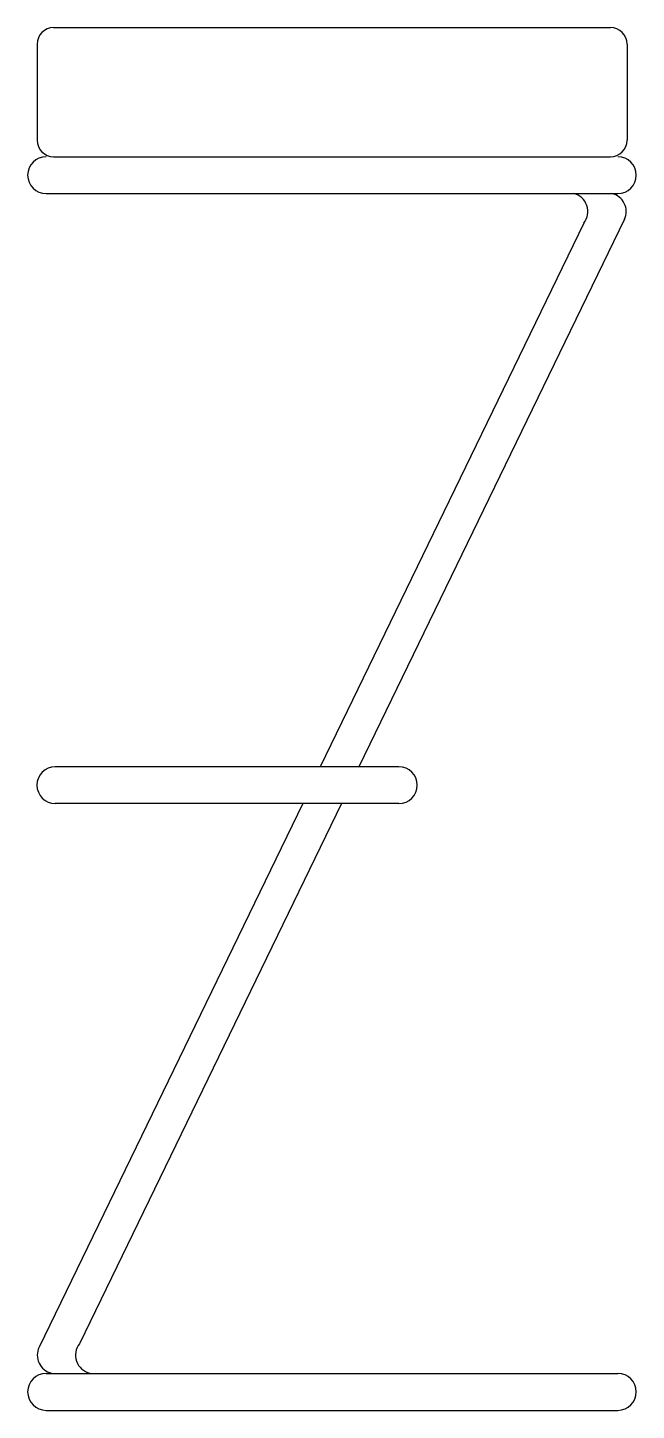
# Model space of a CAD drawing. Extents: x 207.589 to 207.919, y 134.489 to 135.239.
import ezdxf

# ---------------------------------------------------------------- set-up
doc = ezdxf.new("R2010")
doc.units = 0
doc.layers.add('A-MOBILIA', color=1, linetype='CONTINUOUS')

msp = doc.modelspace()

# ---------------------------------------------------------------- linework, layer by layer
at = {"layer": 'A-MOBILIA'}
for p, q in [((207.60331, 135.23861), (207.90523, 135.23861)), ((207.59431, 135.22961), (207.59431, 135.17761)), ((207.91423, 135.22961), (207.91423, 135.17761)), ((207.60331, 135.16861), (207.90523, 135.16861)), ((207.59923, 135.14861), (207.90923, 135.14861)), ((207.89077, 135.1326), (207.74777, 134.83773)), ((207.9128, 135.13467), (207.76882, 134.83773)), ((207.79048, 134.83773), (207.60423, 134.83773)), ((207.73839, 134.81773), (207.59539, 134.52285)), ((207.79048, 134.81773), (207.60423, 134.81773)), ((207.75944, 134.81773), (207.61734, 134.52477)), ((207.59923, 134.50861), (207.90923, 134.50861)), ((207.90423, 134.50861), (207.90923, 134.50861)), ((207.59923, 134.48861), (207.90923, 134.48861))]:
    msp.add_line(p, q, dxfattribs=at)
for centre, radius, start, end in [((207.60331, 135.22961), 0.009, 90, 180), ((207.90523, 135.22961), 0.009, 0, 90), ((207.60331, 135.17761), 0.009, 180, 270), ((207.90523, 135.17761), 0.009, 270, 0), ((207.59923, 135.15861), 0.01, 90, 270), ((207.90923, 135.15861), 0.01, 270, 90), ((207.88298, 135.13887), 0.01, 321.21406, 76.85993), ((207.90372, 135.13887), 0.01, 335.19734, 76.85993), ((207.60423, 134.82773), 0.01, 90, 270), ((207.79048, 134.82773), 0.01, 270, 90), ((207.60442, 134.51855), 0.01, 154.5457, 256.85993), ((207.62517, 134.51855), 0.01, 141.52751, 256.85993), ((207.59923, 134.49861), 0.01, 90, 270), ((207.90923, 134.49861), 0.01, 270, 90)]:
    msp.add_arc(centre, radius, start, end, dxfattribs=at)

doc.saveas('drawing.dxf')
